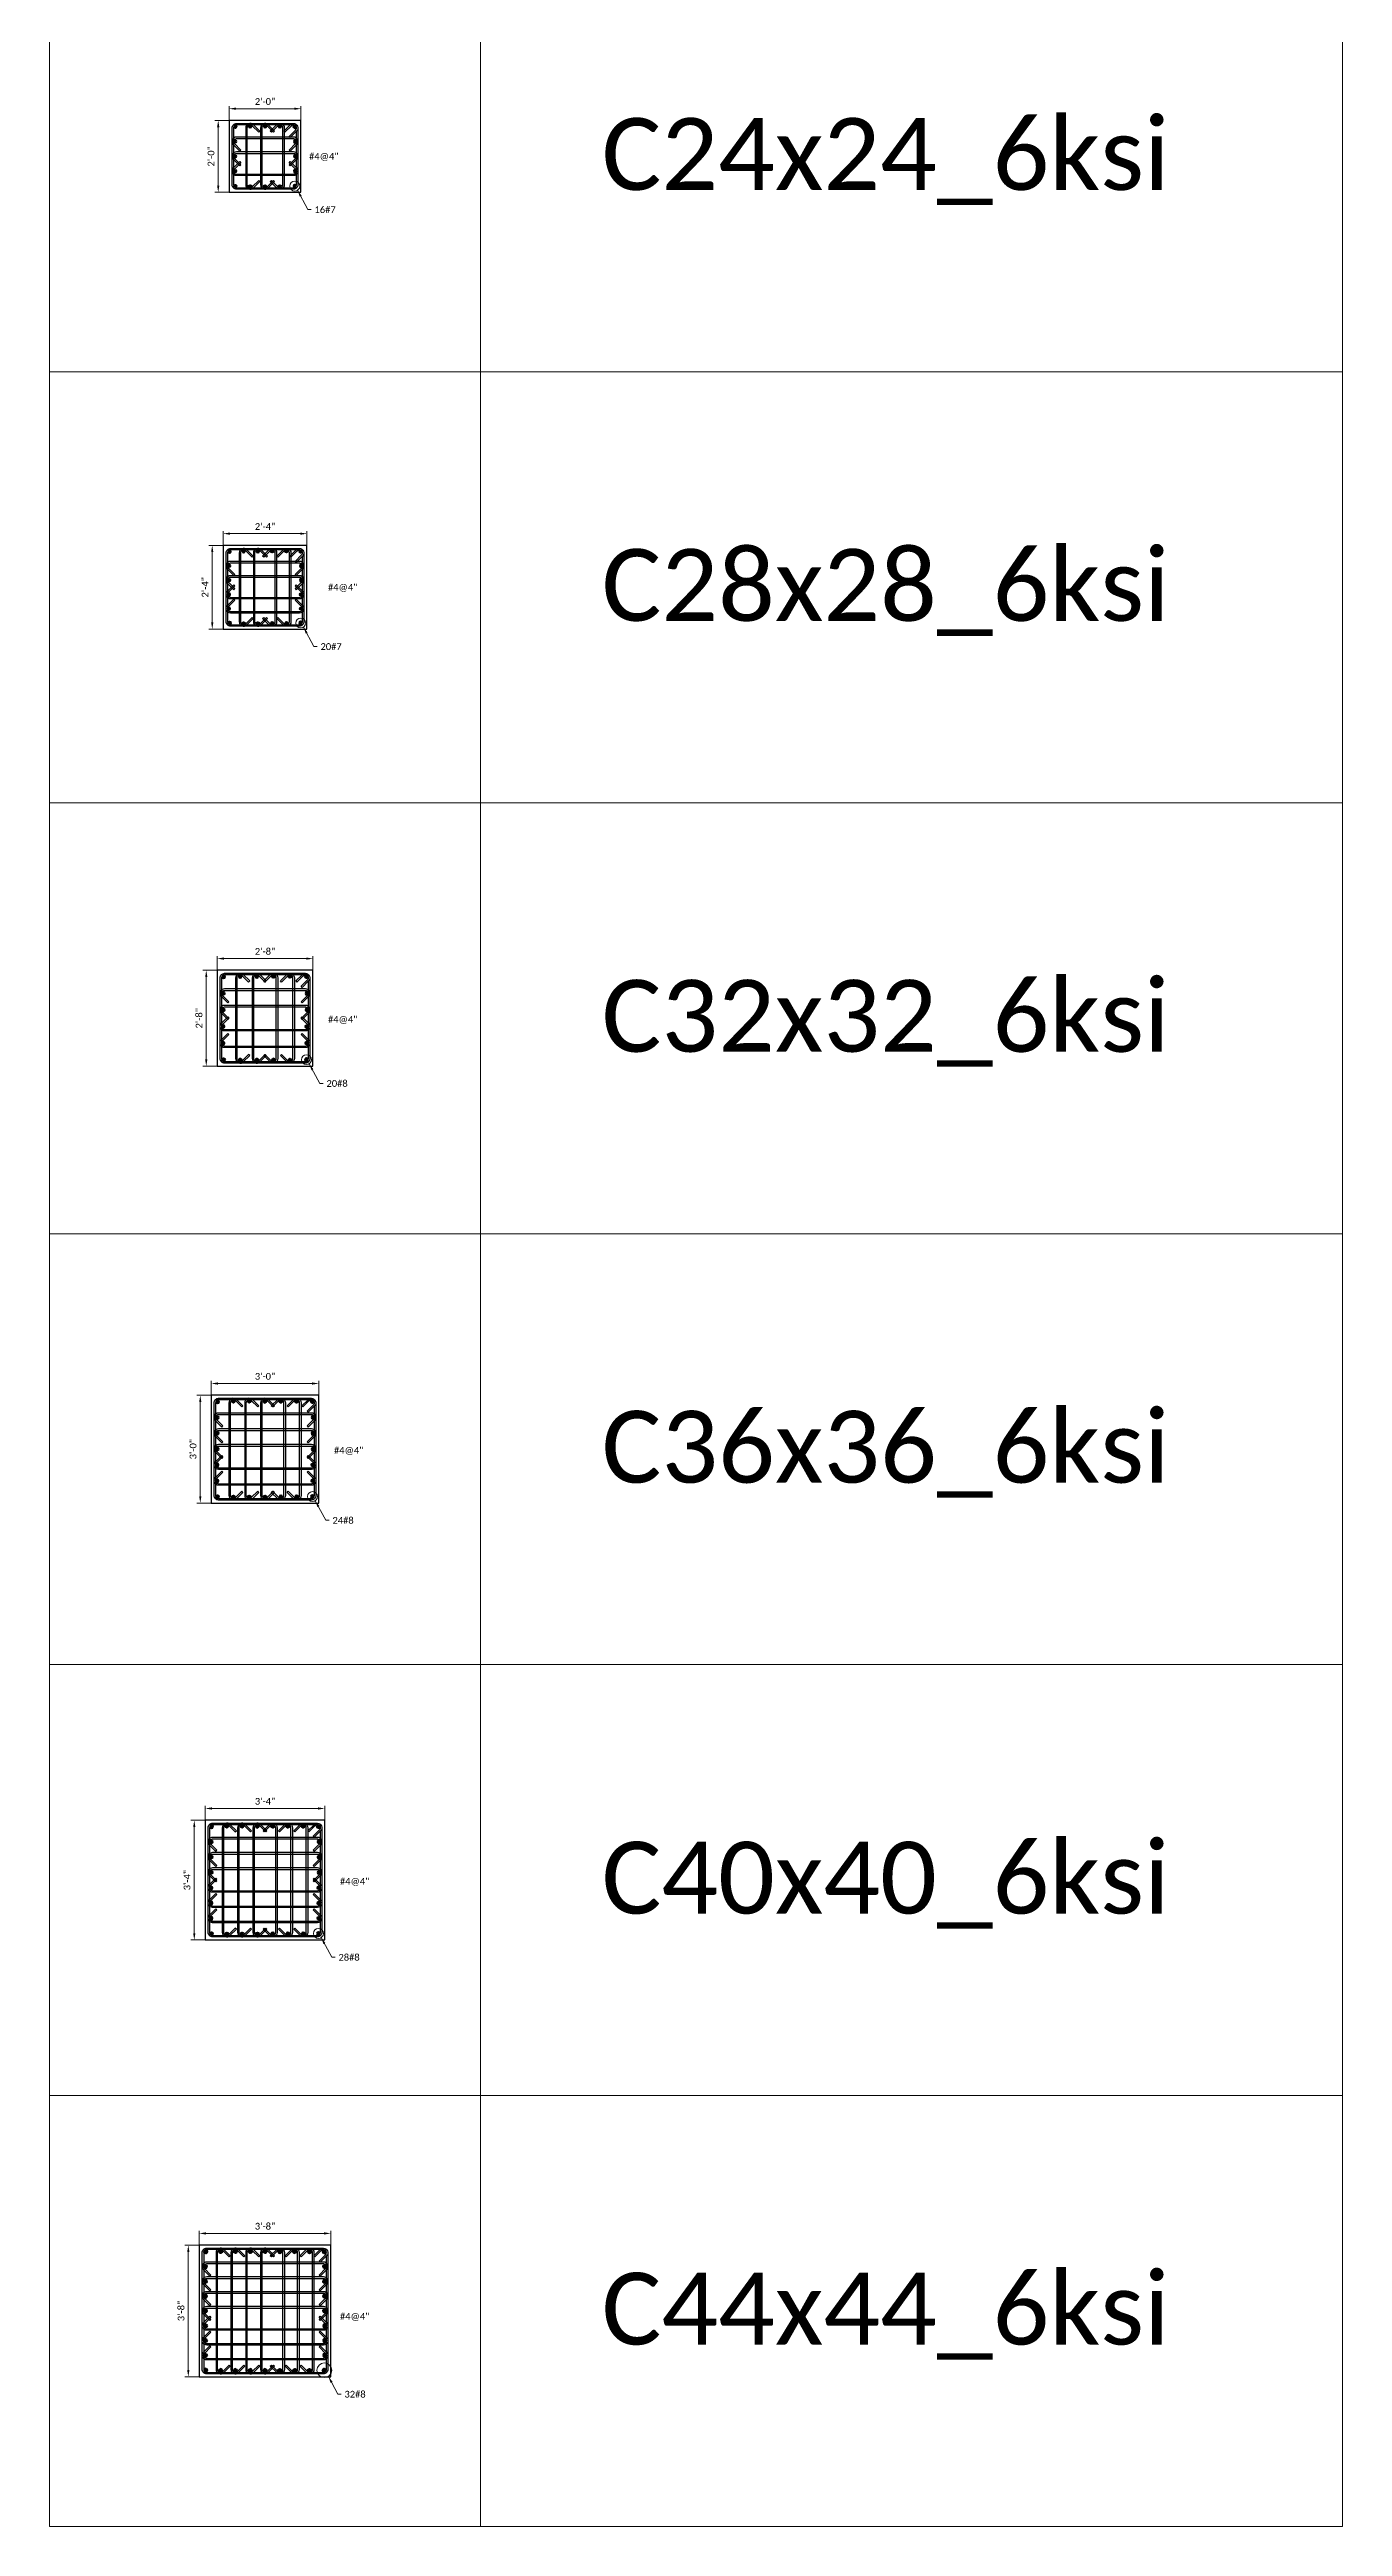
# Model space of a CAD drawing. Header units: inches. Extents: x -30573 to 11520, y -22457 to 4202.
# Drawn here: x 8762 to 9194, y -326 to 502 of the extents above; entities that cross this region are included whole.
import ezdxf

# ---------------------------------------------------------------- set-up
doc = ezdxf.new("R2010")
doc.units = ezdxf.units.IN
doc.header["$PDMODE"] = 35
doc.linetypes.add('CENTER2', pattern=[28.575, 19.05, -3.175, 3.175, -3.175])
doc.layers.get('Defpoints').update_dxf_attribs({"lineweight": 70})
for name, color, linetype, lineweight in [('ACERO1', 6, 'Continuous', 50), ('ACERO2', 5, 'Continuous', 30), ('CONCRETO3', 4, 'Continuous', 25), ('Ejes', 8, 'CENTER2', 9), ('TEXTO', 1, 'Continuous', 13)]:
    doc.layers.add(name, color=color, linetype=linetype, lineweight=lineweight)
doc.styles.add('A1_4', font='calibri.ttf', dxfattribs={"height": 2.25})
doc.styles.add('CopyA1_16', font='calibri.ttf', dxfattribs={"height": 24})
doc.dimstyles.new('PONDERA1_4', dxfattribs={"dimscale": 0, "dimtxt": 2.25, "dimasz": 2.25, "dimexe": 1.25, "dimexo": 0.625, "dimgap": 1.25, "dimtad": 1, "dimrnd": 0.25, "dimzin": 1, "dimdsep": 46, "dimlunit": 4, "dimtxsty": 'A1_4', "dimcen": 0.5, "dimse1": 1, "dimse2": 1, "dimclrd": 256, "dimclrt": 256, "dimadec": 1, "dimazin": 0, "dimtfac": 1, "dimtmove": 0, "dimatfit": 3, "dimfxl": 1, "dimfrac": 2, "dimlwd": 13, "dimarcsym": 0})

# ---------------------------------------------------------------- blocks, each defined once
blk = doc.blocks.new('*D201')
at = {"layer": 'Defpoints', "color": 0, "transparency": 16777216}
for p in [(8822.22, 482.4), (8846.22, 482.4), (8846.22, 482.4)]:
    blk.add_point(p, dxfattribs=at)
at = {"layer": 'TEXTO', "lineweight": 13, "transparency": 16777216}
blk.add_line((8824.47, 482.4), (8843.97, 482.4), dxfattribs=at)
at = {"layer": 'TEXTO', "transparency": 16777216}
for points in [[(8824.47, 482.78), (8824.47, 482.03), (8822.22, 482.4)], [(8843.97, 482.78), (8843.97, 482.03), (8846.22, 482.4)]]:
    blk.add_solid(points, dxfattribs=at)
at = {"layer": 'TEXTO', "transparency": 16777216, "insert": (8834.22, 484.8), "char_height": 2.25, "attachment_point": 5, "style": 'A1_4'}
blk.add_mtext('2\'-0"', dxfattribs=at)
blk = doc.blocks.new('*D195')
at = {"layer": 'Defpoints', "color": 0, "transparency": 16777216}
for p in [(8818.58, 478.48), (8818.58, 478.48), (8818.58, 454.48)]:
    blk.add_point(p, dxfattribs=at)
at = {"layer": 'TEXTO', "lineweight": 13, "transparency": 16777216}
blk.add_line((8818.58, 456.73), (8818.58, 476.23), dxfattribs=at)
at = {"layer": 'TEXTO', "transparency": 16777216}
for points in [[(8818.21, 476.23), (8818.96, 476.23), (8818.58, 478.48)], [(8818.21, 456.73), (8818.96, 456.73), (8818.58, 454.48)]]:
    blk.add_solid(points, dxfattribs=at)
at = {"layer": 'TEXTO', "transparency": 16777216, "insert": (8816.18, 466.48), "char_height": 2.25, "attachment_point": 5, "rotation": 90, "style": 'A1_4'}
blk.add_mtext('2\'-0"', dxfattribs=at)
blk = doc.blocks.new('#7')
at = {"layer": 'ACERO1'}
h = blk.add_hatch(dxfattribs=at)
h.set_pattern_fill('ANSI31', color=256, scale=0.05)
h.set_pattern_definition([(45, (-2745.0489, 149.7394), (-0.1122532015, 0.1122532015), [])])
edge = h.paths.add_edge_path()
edge.add_arc((0, 0), 0.438, 0, 360)
blk.add_circle((0, 0), 0.438, dxfattribs=at)
blk = doc.blocks.new('*D202')
at = {"layer": 'Defpoints', "color": 0, "transparency": 16777216}
for p in [(8818.22, 198.4), (8850.22, 198.4), (8850.22, 198.4)]:
    blk.add_point(p, dxfattribs=at)
at = {"layer": 'TEXTO', "lineweight": 13, "transparency": 16777216}
blk.add_line((8820.47, 198.4), (8847.97, 198.4), dxfattribs=at)
at = {"layer": 'TEXTO', "transparency": 16777216}
for points in [[(8820.47, 198.78), (8820.47, 198.03), (8818.22, 198.4)], [(8847.97, 198.78), (8847.97, 198.03), (8850.22, 198.4)]]:
    blk.add_solid(points, dxfattribs=at)
at = {"layer": 'TEXTO', "transparency": 16777216, "insert": (8834.22, 200.8), "char_height": 2.25, "attachment_point": 5, "style": 'A1_4'}
blk.add_mtext('2\'-8"', dxfattribs=at)
blk = doc.blocks.new('*D197')
at = {"layer": 'Defpoints', "color": 0, "transparency": 16777216}
for p in [(8814.58, 194.48), (8814.58, 194.48), (8814.58, 162.48)]:
    blk.add_point(p, dxfattribs=at)
at = {"layer": 'TEXTO', "lineweight": 13, "transparency": 16777216}
blk.add_line((8814.58, 164.73), (8814.58, 192.23), dxfattribs=at)
at = {"layer": 'TEXTO', "transparency": 16777216}
for points in [[(8814.21, 192.23), (8814.96, 192.23), (8814.58, 194.48)], [(8814.21, 164.73), (8814.96, 164.73), (8814.58, 162.48)]]:
    blk.add_solid(points, dxfattribs=at)
at = {"layer": 'TEXTO', "transparency": 16777216, "insert": (8812.18, 178.48), "char_height": 2.25, "attachment_point": 5, "rotation": 90, "style": 'A1_4'}
blk.add_mtext('2\'-8"', dxfattribs=at)
blk = doc.blocks.new('#8')
at = {"layer": 'ACERO1'}
h = blk.add_hatch(dxfattribs=at)
h.set_pattern_fill('ANSI31', color=256, scale=0.05)
h.set_pattern_definition([(45, (-704.75066, 391.65375), (-0.1122532, 0.1122532), [])])
edge = h.paths.add_edge_path()
edge.add_arc((0, 0), 0.5, 0, 360)
blk.add_circle((0, 0), 0.5, dxfattribs=at)
blk = doc.blocks.new('*D204')
at = {"layer": 'Defpoints', "color": 0, "transparency": 16777216}
for p in [(8812.22, -227.6), (8856.22, -227.6), (8856.22, -227.6)]:
    blk.add_point(p, dxfattribs=at)
at = {"layer": 'TEXTO', "lineweight": 13, "transparency": 16777216}
blk.add_line((8814.47, -227.6), (8853.97, -227.6), dxfattribs=at)
at = {"layer": 'TEXTO', "transparency": 16777216}
for points in [[(8814.47, -227.22), (8814.47, -227.97), (8812.22, -227.6)], [(8853.97, -227.22), (8853.97, -227.97), (8856.22, -227.6)]]:
    blk.add_solid(points, dxfattribs=at)
at = {"layer": 'TEXTO', "transparency": 16777216, "insert": (8834.22, -225.2), "char_height": 2.25, "attachment_point": 5, "style": 'A1_4'}
blk.add_mtext('3\'-8"', dxfattribs=at)
blk = doc.blocks.new('*D203')
at = {"layer": 'Defpoints', "color": 0, "transparency": 16777216}
for p in [(8808.58, -231.52), (8808.58, -231.52), (8808.58, -275.52)]:
    blk.add_point(p, dxfattribs=at)
at = {"layer": 'TEXTO', "lineweight": 13, "transparency": 16777216}
blk.add_line((8808.58, -273.27), (8808.58, -233.77), dxfattribs=at)
at = {"layer": 'TEXTO', "transparency": 16777216}
for points in [[(8808.21, -233.77), (8808.96, -233.77), (8808.58, -231.52)], [(8808.21, -273.27), (8808.96, -273.27), (8808.58, -275.52)]]:
    blk.add_solid(points, dxfattribs=at)
at = {"layer": 'TEXTO', "transparency": 16777216, "insert": (8806.18, -253.52), "char_height": 2.25, "attachment_point": 5, "rotation": 90, "style": 'A1_4'}
blk.add_mtext('3\'-8"', dxfattribs=at)
blk = doc.blocks.new('*D267')
at = {"layer": 'Defpoints', "color": 0, "transparency": 16777216}
for p in [(8820.22, 340.4), (8848.22, 340.4), (8848.22, 340.4)]:
    blk.add_point(p, dxfattribs=at)
at = {"layer": 'TEXTO', "lineweight": 13, "transparency": 16777216}
blk.add_line((8822.47, 340.4), (8845.97, 340.4), dxfattribs=at)
at = {"layer": 'TEXTO', "transparency": 16777216}
for points in [[(8822.47, 340.78), (8822.47, 340.03), (8820.22, 340.4)], [(8845.97, 340.78), (8845.97, 340.03), (8848.22, 340.4)]]:
    blk.add_solid(points, dxfattribs=at)
at = {"layer": 'TEXTO', "transparency": 16777216, "insert": (8834.22, 342.79), "char_height": 2.25, "attachment_point": 5, "style": 'A1_4'}
blk.add_mtext('2\'-4"', dxfattribs=at)
blk = doc.blocks.new('*D266')
at = {"layer": 'Defpoints', "color": 0, "transparency": 16777216}
for p in [(8816.58, 336.48), (8816.58, 336.48), (8816.58, 308.48)]:
    blk.add_point(p, dxfattribs=at)
at = {"layer": 'TEXTO', "lineweight": 13, "transparency": 16777216}
blk.add_line((8816.58, 310.73), (8816.58, 334.23), dxfattribs=at)
at = {"layer": 'TEXTO', "transparency": 16777216}
for points in [[(8816.21, 334.23), (8816.96, 334.23), (8816.58, 336.48)], [(8816.21, 310.73), (8816.96, 310.73), (8816.58, 308.48)]]:
    blk.add_solid(points, dxfattribs=at)
at = {"layer": 'TEXTO', "transparency": 16777216, "insert": (8814.19, 322.48), "char_height": 2.25, "attachment_point": 5, "rotation": 90, "style": 'A1_4'}
blk.add_mtext('2\'-4"', dxfattribs=at)
blk = doc.blocks.new('*D269')
at = {"layer": 'Defpoints', "color": 0, "transparency": 16777216}
for p in [(8816.22, 56.4), (8852.22, 56.4), (8852.22, 56.4)]:
    blk.add_point(p, dxfattribs=at)
at = {"layer": 'TEXTO', "lineweight": 13, "transparency": 16777216}
blk.add_line((8818.47, 56.4), (8849.97, 56.4), dxfattribs=at)
at = {"layer": 'TEXTO', "transparency": 16777216}
for points in [[(8818.47, 56.78), (8818.47, 56.03), (8816.22, 56.4)], [(8849.97, 56.78), (8849.97, 56.03), (8852.22, 56.4)]]:
    blk.add_solid(points, dxfattribs=at)
at = {"layer": 'TEXTO', "transparency": 16777216, "insert": (8834.22, 58.8), "char_height": 2.25, "attachment_point": 5, "style": 'A1_4'}
blk.add_mtext('3\'-0"', dxfattribs=at)
blk = doc.blocks.new('*D268')
at = {"layer": 'Defpoints', "color": 0, "transparency": 16777216}
for p in [(8812.58, 52.48), (8812.58, 52.48), (8812.58, 16.48)]:
    blk.add_point(p, dxfattribs=at)
at = {"layer": 'TEXTO', "lineweight": 13, "transparency": 16777216}
blk.add_line((8812.58, 18.73), (8812.58, 50.23), dxfattribs=at)
at = {"layer": 'TEXTO', "transparency": 16777216}
for points in [[(8812.21, 50.23), (8812.96, 50.23), (8812.58, 52.48)], [(8812.21, 18.73), (8812.96, 18.73), (8812.58, 16.48)]]:
    blk.add_solid(points, dxfattribs=at)
at = {"layer": 'TEXTO', "transparency": 16777216, "insert": (8810.18, 34.48), "char_height": 2.25, "attachment_point": 5, "rotation": 90, "style": 'A1_4'}
blk.add_mtext('3\'-0"', dxfattribs=at)
blk = doc.blocks.new('*D271')
at = {"layer": 'Defpoints', "color": 0, "transparency": 16777216}
for p in [(8814.22, -85.6), (8854.22, -85.6), (8854.22, -85.6)]:
    blk.add_point(p, dxfattribs=at)
at = {"layer": 'TEXTO', "lineweight": 13, "transparency": 16777216}
blk.add_line((8816.47, -85.6), (8851.97, -85.6), dxfattribs=at)
at = {"layer": 'TEXTO', "transparency": 16777216}
for points in [[(8816.47, -85.22), (8816.47, -85.97), (8814.22, -85.6)], [(8851.97, -85.22), (8851.97, -85.97), (8854.22, -85.6)]]:
    blk.add_solid(points, dxfattribs=at)
at = {"layer": 'TEXTO', "transparency": 16777216, "insert": (8834.22, -83.2), "char_height": 2.25, "attachment_point": 5, "style": 'A1_4'}
blk.add_mtext('3\'-4"', dxfattribs=at)
blk = doc.blocks.new('*D270')
at = {"layer": 'Defpoints', "color": 0, "transparency": 16777216}
for p in [(8810.58, -89.52), (8810.58, -89.52), (8810.58, -129.52)]:
    blk.add_point(p, dxfattribs=at)
at = {"layer": 'TEXTO', "lineweight": 13, "transparency": 16777216}
blk.add_line((8810.58, -127.27), (8810.58, -91.77), dxfattribs=at)
at = {"layer": 'TEXTO', "transparency": 16777216}
for points in [[(8810.21, -91.77), (8810.96, -91.77), (8810.58, -89.52)], [(8810.21, -127.27), (8810.96, -127.27), (8810.58, -129.52)]]:
    blk.add_solid(points, dxfattribs=at)
at = {"layer": 'TEXTO', "transparency": 16777216, "insert": (8808.18, -109.52), "char_height": 2.25, "attachment_point": 5, "rotation": 90, "style": 'A1_4'}
blk.add_mtext('3\'-4"', dxfattribs=at)
blk = doc.blocks.new('#9')
at = {"layer": 'ACERO1'}
h = blk.add_hatch(dxfattribs=at)
h.set_pattern_fill('ANSI31', color=256, scale=0.05)
h.set_pattern_definition([(45, (739.44426, 708.37343), (-0.112253202, 0.112253202), [])])
edge = h.paths.add_edge_path()
edge.add_arc((0, 0), 0.564, 0, 360)
blk.add_circle((0, 0), 0.564, dxfattribs=at)

msp = doc.modelspace()

# ---------------------------------------------------------------- linework, layer by layer
at = {"layer": 'ACERO2'}
for points in [[(8845.222, 475.982), (8845.222, 456.982, -0.4142136), (8843.722, 455.482), (8824.722, 455.482, -0.4142136), (8823.222, 456.982), (8823.222, 475.982, -0.4142136), (8824.722, 477.482), (8843.722, 477.482, -0.6681786), (8844.783, 474.921), (8842.661, 472.8), (8842.308, 473.154), (8844.429, 475.275, 0.6681786), (8843.722, 476.982), (8824.722, 476.982, 0.4142136), (8823.722, 475.982), (8823.722, 456.982, 0.4142136), (8824.722, 455.982), (8843.722, 455.982, 0.4142136), (8844.722, 456.982), (8844.722, 474.861)], [(8842.601, 476.982), (8840.54, 474.921), (8840.894, 474.568), (8843.015, 476.689, -0.1989124), (8843.722, 476.982)], [(8847.222, 333.982), (8847.222, 310.982, -0.4142136), (8845.722, 309.482), (8822.722, 309.482, -0.4142136), (8821.222, 310.982), (8821.222, 333.982, -0.4142136), (8822.722, 335.482), (8845.722, 335.482, -0.6681786), (8846.783, 332.921), (8844.661, 330.8), (8844.308, 331.154), (8846.429, 333.275, 0.6681786), (8845.722, 334.982), (8822.722, 334.982, 0.4142136), (8821.722, 333.982), (8821.722, 310.982, 0.4142136), (8822.722, 309.982), (8845.722, 309.982, 0.4142136), (8846.722, 310.982), (8846.722, 332.861)], [(8844.601, 334.982), (8842.54, 332.921), (8842.894, 332.568), (8845.015, 334.689, -0.1989124), (8845.722, 334.982)], [(8849.222, 191.982), (8849.222, 164.982, -0.4142136), (8847.722, 163.482), (8820.722, 163.482, -0.4142136), (8819.222, 164.982), (8819.222, 191.982, -0.4142136), (8820.722, 193.482), (8847.722, 193.482, -0.6681786), (8848.783, 190.921), (8846.661, 188.8), (8846.308, 189.154), (8848.429, 191.275, 0.6681786), (8847.722, 192.982), (8820.722, 192.982, 0.4142136), (8819.722, 191.982), (8819.722, 164.982, 0.4142136), (8820.722, 163.982), (8847.722, 163.982, 0.4142136), (8848.722, 164.982), (8848.722, 190.861)], [(8846.601, 192.982), (8844.54, 190.921), (8844.894, 190.568), (8847.015, 192.689, -0.1989124), (8847.722, 192.982)], [(8851.222, 49.982), (8851.222, 18.982, -0.4142136), (8849.722, 17.482), (8818.722, 17.482, -0.4142136), (8817.222, 18.982), (8817.222, 49.982, -0.4142136), (8818.722, 51.482), (8849.722, 51.482, -0.6681786), (8850.783, 48.921), (8848.661, 46.8), (8848.308, 47.154), (8850.429, 49.275, 0.6681786), (8849.722, 50.982), (8818.722, 50.982, 0.4142136), (8817.722, 49.982), (8817.722, 18.982, 0.4142136), (8818.722, 17.982), (8849.722, 17.982, 0.4142136), (8850.722, 18.982), (8850.722, 48.861)], [(8848.601, 50.982), (8846.54, 48.921), (8846.894, 48.568), (8849.015, 50.689, -0.1989124), (8849.722, 50.982)], [(8853.222, -92.018), (8853.222, -127.018, -0.4142136), (8851.722, -128.518), (8816.722, -128.518, -0.4142136), (8815.222, -127.018), (8815.222, -92.018, -0.4142136), (8816.722, -90.518), (8851.722, -90.518, -0.6681786), (8852.783, -93.079), (8850.661, -95.2), (8850.308, -94.846), (8852.429, -92.725, 0.6681786), (8851.722, -91.018), (8816.722, -91.018, 0.4142136), (8815.722, -92.018), (8815.722, -127.018, 0.4142136), (8816.722, -128.018), (8851.722, -128.018, 0.4142136), (8852.722, -127.018), (8852.722, -93.139)], [(8850.601, -91.018), (8848.54, -93.079), (8848.894, -93.432), (8851.015, -91.311, -0.1989124), (8851.722, -91.018)], [(8855.222, -234.018), (8855.222, -273.018, -0.4142136), (8853.722, -274.518), (8814.722, -274.518, -0.4142136), (8813.222, -273.018), (8813.222, -234.018, -0.4142136), (8814.722, -232.518), (8853.722, -232.518, -0.6681786), (8854.783, -235.079), (8852.661, -237.2), (8852.308, -236.846), (8854.429, -234.725, 0.6681786), (8853.722, -233.018), (8814.722, -233.018, 0.4142136), (8813.722, -234.018), (8813.722, -273.018, 0.4142136), (8814.722, -274.018), (8853.722, -274.018, 0.4142136), (8854.722, -273.018), (8854.722, -235.139)], [(8852.601, -233.018), (8850.54, -235.079), (8850.894, -235.432), (8853.015, -233.311, -0.1989124), (8853.722, -233.018)]]:
    msp.add_lwpolyline(points, format="xyb", dxfattribs=at)
for points in [[(8842.308, 468.602), (8842.661, 468.249), (8844.783, 470.37, 0.6681786), (8843.722, 472.931), (8824.722, 472.931, 0.6681786), (8823.661, 470.37), (8825.783, 468.249), (8826.136, 468.602), (8824.015, 470.724, -0.6681786), (8824.722, 472.431), (8843.722, 472.431, -0.6681786), (8844.429, 470.724)], [(8832.102, 474.568), (8832.455, 474.921), (8830.334, 477.043, 0.6681786), (8827.773, 475.982), (8827.773, 456.982, 0.6681786), (8830.334, 455.921), (8832.455, 458.043), (8832.102, 458.396), (8829.98, 456.275, -0.6681786), (8828.273, 456.982), (8828.273, 475.982, -0.6681786), (8829.98, 476.689)], [(8837.05, 474.568), (8837.404, 474.921), (8835.283, 477.043, 0.6681786), (8832.722, 475.982), (8832.722, 456.982, 0.6681786), (8835.283, 455.921), (8837.404, 458.043), (8837.05, 458.396), (8834.929, 456.275, -0.6681786), (8833.222, 456.982), (8833.222, 475.982, -0.6681786), (8834.929, 476.689)], [(8836.342, 474.568), (8835.989, 474.921), (8838.11, 477.043, -0.6681786), (8840.671, 475.982), (8840.671, 456.982, -0.6681786), (8838.11, 455.921), (8835.989, 458.043), (8836.342, 458.396), (8838.464, 456.275, 0.6681786), (8840.171, 456.982), (8840.171, 475.982, 0.6681786), (8838.464, 476.689)], [(8842.308, 463.654), (8842.661, 463.3), (8844.783, 465.421, 0.6681786), (8843.722, 467.982), (8824.722, 467.982, 0.6681786), (8823.661, 465.421), (8825.783, 463.3), (8826.136, 463.654), (8824.015, 465.775, -0.6681786), (8824.722, 467.482), (8843.722, 467.482, -0.6681786), (8844.429, 465.775)], [(8842.308, 464.362), (8842.661, 464.715), (8844.783, 462.594, -0.6681786), (8843.722, 460.033), (8824.722, 460.033, -0.6681786), (8823.661, 462.594), (8825.783, 464.715), (8826.136, 464.362), (8824.015, 462.24, 0.6681786), (8824.722, 460.533), (8843.722, 460.533, 0.6681786), (8844.429, 462.24)], [(8844.308, 326.792), (8844.661, 326.439), (8846.783, 328.56, 0.6681786), (8845.722, 331.121), (8822.722, 331.121, 0.6681786), (8821.661, 328.56), (8823.783, 326.439), (8824.136, 326.792), (8822.015, 328.914, -0.6681786), (8822.722, 330.621), (8845.722, 330.621, -0.6681786), (8846.429, 328.914)], [(8829.912, 332.568), (8830.265, 332.921), (8828.144, 335.043, 0.6681786), (8825.583, 333.982), (8825.583, 310.982, 0.6681786), (8828.144, 309.921), (8830.265, 312.043), (8829.912, 312.396), (8827.79, 310.275, -0.6681786), (8826.083, 310.982), (8826.083, 333.982, -0.6681786), (8827.79, 334.689)], [(8834.671, 332.568), (8835.024, 332.921), (8832.903, 335.043, 0.6681786), (8830.342, 333.982), (8830.342, 310.982, 0.6681786), (8832.903, 309.921), (8835.024, 312.043), (8834.671, 312.396), (8832.55, 310.275, -0.6681786), (8830.842, 310.982), (8830.842, 333.982, -0.6681786), (8832.55, 334.689)], [(8833.773, 332.568), (8833.42, 332.921), (8835.541, 335.043, -0.6681786), (8838.102, 333.982), (8838.102, 310.982, -0.6681786), (8835.541, 309.921), (8833.42, 312.043), (8833.773, 312.396), (8835.894, 310.275, 0.6681786), (8837.602, 310.982), (8837.602, 333.982, 0.6681786), (8835.894, 334.689)], [(8838.532, 332.568), (8838.179, 332.921), (8840.3, 335.043, -0.6681786), (8842.861, 333.982), (8842.861, 310.982, -0.6681786), (8840.3, 309.921), (8838.179, 312.043), (8838.532, 312.396), (8840.654, 310.275, 0.6681786), (8842.361, 310.982), (8842.361, 333.982, 0.6681786), (8840.654, 334.689)], [(8844.308, 322.033), (8844.661, 321.68), (8846.783, 323.801, 0.6681786), (8845.722, 326.362), (8822.722, 326.362, 0.6681786), (8821.661, 323.801), (8823.783, 321.68), (8824.136, 322.033), (8822.015, 324.154, -0.6681786), (8822.722, 325.862), (8845.722, 325.862, -0.6681786), (8846.429, 324.154)], [(8844.308, 322.931), (8844.661, 323.284), (8846.783, 321.163, -0.6681786), (8845.722, 318.602), (8822.722, 318.602, -0.6681786), (8821.661, 321.163), (8823.783, 323.284), (8824.136, 322.931), (8822.015, 320.81, 0.6681786), (8822.722, 319.102), (8845.722, 319.102, 0.6681786), (8846.429, 320.81)], [(8844.308, 318.172), (8844.661, 318.525), (8846.783, 316.404, -0.6681786), (8845.722, 313.843), (8822.722, 313.843, -0.6681786), (8821.661, 316.404), (8823.783, 318.525), (8824.136, 318.172), (8822.015, 316.05, 0.6681786), (8822.722, 314.343), (8845.722, 314.343, 0.6681786), (8846.429, 316.05)], [(8828.738, 190.568), (8829.092, 190.921), (8826.971, 193.043, 0.6681786), (8824.41, 191.982), (8824.41, 164.982, 0.6681786), (8826.971, 163.921), (8829.092, 166.043), (8828.738, 166.396), (8826.617, 164.275, -0.6681786), (8824.91, 164.982), (8824.91, 191.982, -0.6681786), (8826.617, 192.689)], [(8834.28, 190.568), (8834.633, 190.921), (8832.512, 193.043, 0.6681786), (8829.951, 191.982), (8829.951, 164.982, 0.6681786), (8832.512, 163.921), (8834.633, 166.043), (8834.28, 166.396), (8832.158, 164.275, -0.6681786), (8830.451, 164.982), (8830.451, 191.982, -0.6681786), (8832.158, 192.689)], [(8834.164, 190.568), (8833.811, 190.921), (8835.932, 193.043, -0.6681786), (8838.493, 191.982), (8838.493, 164.982, -0.6681786), (8835.932, 163.921), (8833.811, 166.043), (8834.164, 166.396), (8836.286, 164.275, 0.6681786), (8837.993, 164.982), (8837.993, 191.982, 0.6681786), (8836.286, 192.689)], [(8839.706, 190.568), (8839.352, 190.921), (8841.473, 193.043, -0.6681786), (8844.034, 191.982), (8844.034, 164.982, -0.6681786), (8841.473, 163.921), (8839.352, 166.043), (8839.706, 166.396), (8841.827, 164.275, 0.6681786), (8843.534, 164.982), (8843.534, 191.982, 0.6681786), (8841.827, 192.689)], [(8846.308, 183.966), (8846.661, 183.612), (8848.783, 185.733, 0.6681786), (8847.722, 188.294), (8820.722, 188.294, 0.6681786), (8819.661, 185.733), (8821.783, 183.612), (8822.136, 183.966), (8820.015, 186.087, -0.6681786), (8820.722, 187.794), (8847.722, 187.794, -0.6681786), (8848.429, 186.087)], [(8846.308, 178.424), (8846.661, 178.071), (8848.783, 180.192, 0.6681786), (8847.722, 182.753), (8820.722, 182.753, 0.6681786), (8819.661, 180.192), (8821.783, 178.071), (8822.136, 178.424), (8820.015, 180.546, -0.6681786), (8820.722, 182.253), (8847.722, 182.253, -0.6681786), (8848.429, 180.546)], [(8846.308, 178.54), (8846.661, 178.893), (8848.783, 176.772, -0.6681786), (8847.722, 174.211), (8820.722, 174.211, -0.6681786), (8819.661, 176.772), (8821.783, 178.893), (8822.136, 178.54), (8820.015, 176.418, 0.6681786), (8820.722, 174.711), (8847.722, 174.711, 0.6681786), (8848.429, 176.418)], [(8846.308, 172.998), (8846.661, 173.352), (8848.783, 171.23, -0.6681786), (8847.722, 168.67), (8820.722, 168.67, -0.6681786), (8819.661, 171.23), (8821.783, 173.352), (8822.136, 172.998), (8820.015, 170.877, 0.6681786), (8820.722, 169.17), (8847.722, 169.17, 0.6681786), (8848.429, 170.877)], [(8826.481, 48.568), (8826.835, 48.921), (8824.714, 51.043, 0.6681786), (8822.153, 49.982), (8822.153, 18.982, 0.6681786), (8824.714, 17.921), (8826.835, 20.043), (8826.481, 20.396), (8824.36, 18.275, -0.6681786), (8822.653, 18.982), (8822.653, 49.982, -0.6681786), (8824.36, 50.689)], [(8831.766, 48.568), (8832.119, 48.921), (8829.998, 51.043, 0.6681786), (8827.437, 49.982), (8827.437, 18.982, 0.6681786), (8829.998, 17.921), (8832.119, 20.043), (8831.766, 20.396), (8829.645, 18.275, -0.6681786), (8827.937, 18.982), (8827.937, 49.982, -0.6681786), (8829.645, 50.689)], [(8837.05, 48.568), (8837.404, 48.921), (8835.283, 51.043, 0.6681786), (8832.722, 49.982), (8832.722, 18.982, 0.6681786), (8835.283, 17.921), (8837.404, 20.043), (8837.05, 20.396), (8834.929, 18.275, -0.6681786), (8833.222, 18.982), (8833.222, 49.982, -0.6681786), (8834.929, 50.689)], [(8836.678, 48.568), (8836.325, 48.921), (8838.446, 51.043, -0.6681786), (8841.007, 49.982), (8841.007, 18.982, -0.6681786), (8838.446, 17.921), (8836.325, 20.043), (8836.678, 20.396), (8838.799, 18.275, 0.6681786), (8840.507, 18.982), (8840.507, 49.982, 0.6681786), (8838.799, 50.689)], [(8841.963, 48.568), (8841.609, 48.921), (8843.73, 51.043, -0.6681786), (8846.291, 49.982), (8846.291, 18.982, -0.6681786), (8843.73, 17.921), (8841.609, 20.043), (8841.963, 20.396), (8844.084, 18.275, 0.6681786), (8845.791, 18.982), (8845.791, 49.982, 0.6681786), (8844.084, 50.689)], [(8848.308, 42.223), (8848.661, 41.869), (8850.783, 43.99, 0.6681786), (8849.722, 46.551), (8818.722, 46.551, 0.6681786), (8817.661, 43.99), (8819.783, 41.869), (8820.136, 42.223), (8818.015, 44.344, -0.6681786), (8818.722, 46.051), (8849.722, 46.051, -0.6681786), (8850.429, 44.344)], [(8848.308, 36.938), (8848.661, 36.584), (8850.783, 38.706, 0.6681786), (8849.722, 41.266), (8818.722, 41.266, 0.6681786), (8817.661, 38.706), (8819.783, 36.584), (8820.136, 36.938), (8818.015, 39.059, -0.6681786), (8818.722, 40.766), (8849.722, 40.766, -0.6681786), (8850.429, 39.059)], [(8848.308, 31.654), (8848.661, 31.3), (8850.783, 33.421, 0.6681786), (8849.722, 35.982), (8818.722, 35.982, 0.6681786), (8817.661, 33.421), (8819.783, 31.3), (8820.136, 31.654), (8818.015, 33.775, -0.6681786), (8818.722, 35.482), (8849.722, 35.482, -0.6681786), (8850.429, 33.775)], [(8848.308, 32.026), (8848.661, 32.379), (8850.783, 30.258, -0.6681786), (8849.722, 27.697), (8818.722, 27.697, -0.6681786), (8817.661, 30.258), (8819.783, 32.379), (8820.136, 32.026), (8818.015, 29.905, 0.6681786), (8818.722, 28.197), (8849.722, 28.197, 0.6681786), (8850.429, 29.905)], [(8848.308, 26.741), (8848.661, 27.095), (8850.783, 24.974, -0.6681786), (8849.722, 22.413), (8818.722, 22.413, -0.6681786), (8817.661, 24.974), (8819.783, 27.095), (8820.136, 26.741), (8818.015, 24.62, 0.6681786), (8818.722, 22.913), (8849.722, 22.913, 0.6681786), (8850.429, 24.62)], [(8824.284, -93.432), (8824.637, -93.079), (8822.516, -90.957, 0.6681786), (8819.955, -92.018), (8819.955, -127.018, 0.6681786), (8822.516, -128.079), (8824.637, -125.957), (8824.284, -125.604), (8822.162, -127.725, -0.6681786), (8820.455, -127.018), (8820.455, -92.018, -0.6681786), (8822.162, -91.311)], [(8829.385, -93.432), (8829.738, -93.079), (8827.617, -90.957, 0.6681786), (8825.056, -92.018), (8825.056, -127.018, 0.6681786), (8827.617, -128.079), (8829.738, -125.957), (8829.385, -125.604), (8827.263, -127.725, -0.6681786), (8825.556, -127.018), (8825.556, -92.018, -0.6681786), (8827.263, -91.311)], [(8834.486, -93.432), (8834.839, -93.079), (8832.718, -90.957, 0.6681786), (8830.157, -92.018), (8830.157, -127.018, 0.6681786), (8832.718, -128.079), (8834.839, -125.957), (8834.486, -125.604), (8832.364, -127.725, -0.6681786), (8830.657, -127.018), (8830.657, -92.018, -0.6681786), (8832.364, -91.311)], [(8833.958, -93.432), (8833.605, -93.079), (8835.726, -90.957, -0.6681786), (8838.287, -92.018), (8838.287, -127.018, -0.6681786), (8835.726, -128.079), (8833.605, -125.957), (8833.958, -125.604), (8836.08, -127.725, 0.6681786), (8837.787, -127.018), (8837.787, -92.018, 0.6681786), (8836.08, -91.311)], [(8839.059, -93.432), (8838.706, -93.079), (8840.827, -90.957, -0.6681786), (8843.388, -92.018), (8843.388, -127.018, -0.6681786), (8840.827, -128.079), (8838.706, -125.957), (8839.059, -125.604), (8841.181, -127.725, 0.6681786), (8842.888, -127.018), (8842.888, -92.018, 0.6681786), (8841.181, -91.311)], [(8844.16, -93.432), (8843.807, -93.079), (8845.928, -90.957, -0.6681786), (8848.489, -92.018), (8848.489, -127.018, -0.6681786), (8845.928, -128.079), (8843.807, -125.957), (8844.16, -125.604), (8846.282, -127.725, 0.6681786), (8847.989, -127.018), (8847.989, -92.018, 0.6681786), (8846.282, -91.311)], [(8850.308, -99.58), (8850.661, -99.933), (8852.783, -97.812, 0.6681786), (8851.722, -95.251), (8816.722, -95.251, 0.6681786), (8815.661, -97.812), (8817.783, -99.933), (8818.136, -99.58), (8816.015, -97.458, -0.6681786), (8816.722, -95.751), (8851.722, -95.751, -0.6681786), (8852.429, -97.458)], [(8850.308, -104.681), (8850.661, -105.034), (8852.783, -102.913, 0.6681786), (8851.722, -100.352), (8816.722, -100.352, 0.6681786), (8815.661, -102.913), (8817.783, -105.034), (8818.136, -104.681), (8816.015, -102.559, -0.6681786), (8816.722, -100.852), (8851.722, -100.852, -0.6681786), (8852.429, -102.559)], [(8850.308, -109.782), (8850.661, -110.135), (8852.783, -108.014, 0.6681786), (8851.722, -105.453), (8816.722, -105.453, 0.6681786), (8815.661, -108.014), (8817.783, -110.135), (8818.136, -109.782), (8816.015, -107.66, -0.6681786), (8816.722, -105.953), (8851.722, -105.953, -0.6681786), (8852.429, -107.66)], [(8850.308, -109.254), (8850.661, -108.901), (8852.783, -111.022, -0.6681786), (8851.722, -113.583), (8816.722, -113.583, -0.6681786), (8815.661, -111.022), (8817.783, -108.901), (8818.136, -109.254), (8816.015, -111.376, 0.6681786), (8816.722, -113.083), (8851.722, -113.083, 0.6681786), (8852.429, -111.376)], [(8850.308, -114.355), (8850.661, -114.002), (8852.783, -116.123, -0.6681786), (8851.722, -118.684), (8816.722, -118.684, -0.6681786), (8815.661, -116.123), (8817.783, -114.002), (8818.136, -114.355), (8816.015, -116.477, 0.6681786), (8816.722, -118.184), (8851.722, -118.184, 0.6681786), (8852.429, -116.477)], [(8850.308, -119.456), (8850.661, -119.103), (8852.783, -121.224, -0.6681786), (8851.722, -123.785), (8816.722, -123.785, -0.6681786), (8815.661, -121.224), (8817.783, -119.103), (8818.136, -119.456), (8816.015, -121.578, 0.6681786), (8816.722, -123.285), (8851.722, -123.285, 0.6681786), (8852.429, -121.578)], [(8852.308, -241.49), (8852.661, -241.844), (8854.783, -239.722, 0.6681786), (8853.722, -237.162), (8814.722, -237.162, 0.6681786), (8813.661, -239.722), (8815.783, -241.844), (8816.136, -241.49), (8814.015, -239.369, -0.6681786), (8814.722, -237.662), (8853.722, -237.662, -0.6681786), (8854.429, -239.369)], [(8822.194, -235.432), (8822.548, -235.079), (8820.426, -232.957, 0.6681786), (8817.866, -234.018), (8817.866, -273.018, 0.6681786), (8820.426, -274.079), (8822.548, -271.957), (8822.194, -271.604), (8820.073, -273.725, -0.6681786), (8818.366, -273.018), (8818.366, -234.018, -0.6681786), (8820.073, -233.311)], [(8827.146, -235.432), (8827.5, -235.079), (8825.378, -232.957, 0.6681786), (8822.818, -234.018), (8822.818, -273.018, 0.6681786), (8825.378, -274.079), (8827.5, -271.957), (8827.146, -271.604), (8825.025, -273.725, -0.6681786), (8823.318, -273.018), (8823.318, -234.018, -0.6681786), (8825.025, -233.311)], [(8832.098, -235.432), (8832.452, -235.079), (8830.331, -232.957, 0.6681786), (8827.77, -234.018), (8827.77, -273.018, 0.6681786), (8830.331, -274.079), (8832.452, -271.957), (8832.098, -271.604), (8829.977, -273.725, -0.6681786), (8828.27, -273.018), (8828.27, -234.018, -0.6681786), (8829.977, -233.311)], [(8837.05, -235.432), (8837.404, -235.079), (8835.283, -232.957, 0.6681786), (8832.722, -234.018), (8832.722, -273.018, 0.6681786), (8835.283, -274.079), (8837.404, -271.957), (8837.05, -271.604), (8834.929, -273.725, -0.6681786), (8833.222, -273.018), (8833.222, -234.018, -0.6681786), (8834.929, -233.311)], [(8836.346, -235.432), (8835.992, -235.079), (8838.113, -232.957, -0.6681786), (8840.674, -234.018), (8840.674, -273.018, -0.6681786), (8838.113, -274.079), (8835.992, -271.957), (8836.346, -271.604), (8838.467, -273.725, 0.6681786), (8840.174, -273.018), (8840.174, -234.018, 0.6681786), (8838.467, -233.311)], [(8841.298, -235.432), (8840.944, -235.079), (8843.065, -232.957, -0.6681786), (8845.626, -234.018), (8845.626, -273.018, -0.6681786), (8843.065, -274.079), (8840.944, -271.957), (8841.298, -271.604), (8843.419, -273.725, 0.6681786), (8845.126, -273.018), (8845.126, -234.018, 0.6681786), (8843.419, -233.311)], [(8846.25, -235.432), (8845.896, -235.079), (8848.018, -232.957, -0.6681786), (8850.578, -234.018), (8850.578, -273.018, -0.6681786), (8848.018, -274.079), (8845.896, -271.957), (8846.25, -271.604), (8848.371, -273.725, 0.6681786), (8850.078, -273.018), (8850.078, -234.018, 0.6681786), (8848.371, -233.311)], [(8852.308, -246.442), (8852.661, -246.796), (8854.783, -244.675, 0.6681786), (8853.722, -242.114), (8814.722, -242.114, 0.6681786), (8813.661, -244.675), (8815.783, -246.796), (8816.136, -246.442), (8814.015, -244.321, -0.6681786), (8814.722, -242.614), (8853.722, -242.614, -0.6681786), (8854.429, -244.321)], [(8852.308, -251.394), (8852.661, -251.748), (8854.783, -249.627, 0.6681786), (8853.722, -247.066), (8814.722, -247.066, 0.6681786), (8813.661, -249.627), (8815.783, -251.748), (8816.136, -251.394), (8814.015, -249.273, -0.6681786), (8814.722, -247.566), (8853.722, -247.566, -0.6681786), (8854.429, -249.273)], [(8852.308, -256.346), (8852.661, -256.7), (8854.783, -254.579, 0.6681786), (8853.722, -252.018), (8814.722, -252.018, 0.6681786), (8813.661, -254.579), (8815.783, -256.7), (8816.136, -256.346), (8814.015, -254.225, -0.6681786), (8814.722, -252.518), (8853.722, -252.518, -0.6681786), (8854.429, -254.225)], [(8852.308, -255.642), (8852.661, -255.288), (8854.783, -257.409, -0.6681786), (8853.722, -259.97), (8814.722, -259.97, -0.6681786), (8813.661, -257.409), (8815.783, -255.288), (8816.136, -255.642), (8814.015, -257.763, 0.6681786), (8814.722, -259.47), (8853.722, -259.47, 0.6681786), (8854.429, -257.763)], [(8852.308, -260.594), (8852.661, -260.24), (8854.783, -262.362, -0.6681786), (8853.722, -264.922), (8814.722, -264.922, -0.6681786), (8813.661, -262.362), (8815.783, -260.24), (8816.136, -260.594), (8814.015, -262.715, 0.6681786), (8814.722, -264.422), (8853.722, -264.422, 0.6681786), (8854.429, -262.715)], [(8852.308, -265.546), (8852.661, -265.192), (8854.783, -267.314, -0.6681786), (8853.722, -269.874), (8814.722, -269.874, -0.6681786), (8813.661, -267.314), (8815.783, -265.192), (8816.136, -265.546), (8814.015, -267.667, 0.6681786), (8814.722, -269.374), (8853.722, -269.374, 0.6681786), (8854.429, -267.667)]]:
    msp.add_lwpolyline(points, format="xyb", close=True, dxfattribs=at)
at = {"layer": 'CONCRETO3'}
for points in [[(8822.222, 454.482), (8846.222, 454.482), (8846.222, 478.482), (8822.222, 478.482)], [(8820.222, 308.482), (8848.222, 308.482), (8848.222, 336.482), (8820.222, 336.482)], [(8818.222, 162.482), (8850.222, 162.482), (8850.222, 194.482), (8818.222, 194.482)], [(8816.222, 16.482), (8852.222, 16.482), (8852.222, 52.482), (8816.222, 52.482)], [(8814.222, -129.518), (8854.222, -129.518), (8854.222, -89.518), (8814.222, -89.518)], [(8812.222, -275.518), (8856.222, -275.518), (8856.222, -231.518), (8812.222, -231.518)]]:
    msp.add_lwpolyline(points, close=True, dxfattribs=at)
at = {"layer": 'Ejes'}
for p, q in [((8822.222, 478.482), (8822.222, 483.261)), ((8846.222, 478.482), (8846.222, 483.261)), ((8817.443, 478.482), (8822.222, 478.482)), ((8817.443, 454.482), (8822.222, 454.482)), ((8820.222, 336.482), (8820.222, 341.261)), ((8848.222, 336.482), (8848.222, 341.261)), ((8815.443, 336.482), (8820.222, 336.482)), ((8815.443, 308.482), (8820.222, 308.482)), ((8818.222, 194.482), (8818.222, 199.261)), ((8850.222, 194.482), (8850.222, 199.261)), ((8813.443, 194.482), (8818.222, 194.482)), ((8813.443, 162.482), (8818.222, 162.482)), ((8811.443, 52.482), (8816.222, 52.482)), ((8816.222, 52.482), (8816.222, 57.261)), ((8852.222, 52.482), (8852.222, 57.261)), ((8811.443, 16.482), (8816.222, 16.482)), ((8809.443, -89.518), (8814.222, -89.518)), ((8814.222, -89.518), (8814.222, -84.739)), ((8854.222, -89.518), (8854.222, -84.739)), ((8809.443, -129.518), (8814.222, -129.518)), ((8807.443, -231.518), (8812.222, -231.518)), ((8812.222, -231.518), (8812.222, -226.739)), ((8856.222, -231.518), (8856.222, -226.739)), ((8807.443, -275.518), (8812.222, -275.518))]:
    msp.add_line(p, q, dxfattribs=at)
at = {"layer": 'TEXTO'}
for p, q in [((8762.222, 970.482), (8762.222, -325.518)), ((8906.222, 970.482), (8906.222, -325.518)), ((9194.222, 970.482), (9194.222, -325.518)), ((8762.222, 394.482), (9194.222, 394.482)), ((8762.222, 250.482), (9194.222, 250.482)), ((8762.222, 106.482), (9194.222, 106.482)), ((8762.222, -37.518), (9194.222, -37.518)), ((8762.222, -181.518), (9194.222, -181.518)), ((8762.222, -325.518), (9194.222, -325.518))]:
    msp.add_line(p, q, dxfattribs=at)
for centre, radius in [((8844.164, 456.54), 1.654), ((8846.164, 310.54), 1.654), ((8848.076, 164.628), 1.654), ((8850.076, 18.628), 1.654), ((8852.076, -127.372), 1.654), ((8854.03, -273.326), 2.468)]:
    msp.add_circle(centre, radius, dxfattribs=at)

# ---------------------------------------------------------------- block references
at = {"layer": 'CONCRETO3'}
for name, p, rotation in [('#7', (8824.159, 471.431), 89.99999999999999), ('#7', (8824.159, 466.482), 89.99999999999999), ('#7', (8824.159, 461.533), 89.99999999999999), ('#7', (8824.324, 456.584), 180), ('#7', (8829.273, 456.419), 180), ('#7', (8834.222, 456.419), 180), ('#7', (8839.171, 456.419), 180), ('#7', (8822.159, 329.621), 89.99999999999999), ('#7', (8822.159, 324.862), 89.99999999999999), ('#7', (8846.284, 320.102), 270), ('#7', (8846.284, 315.343), 270), ('#7', (8822.324, 310.584), 180), ('#7', (8827.083, 310.419), 180), ('#7', (8831.842, 310.419), 180), ('#8', (8820.222, 186.794), 89.99999999999999), ('#8', (8820.222, 181.253), 89.99999999999999), ('#8', (8848.222, 175.711), 270), ('#8', (8848.222, 170.17), 270), ('#8', (8820.368, 164.628), 180), ('#8', (8825.91, 164.482), 180), ('#8', (8831.451, 164.482), 180), ('#8', (8818.222, 45.051), 89.99999999999999), ('#8', (8818.222, 39.766), 89.99999999999999), ('#8', (8818.222, 34.482), 89.99999999999999), ('#8', (8850.222, 29.197), 270), ('#8', (8818.368, 18.628), 180), ('#8', (8823.653, 18.482), 180), ('#8', (8828.937, 18.482), 180), ('#8', (8834.222, 18.482), 180), ('#8', (8850.222, 23.913), 270), ('#8', (8816.222, -96.751), 89.99999999999999), ('#8', (8816.222, -101.852), 89.99999999999999), ('#8', (8816.222, -106.953), 89.99999999999999), ('#8', (8852.222, -112.083), 270), ('#8', (8852.222, -117.184), 270), ('#8', (8852.222, -122.285), 270), ('#8', (8816.368, -127.372), 180), ('#8', (8821.455, -127.518), 180), ('#8', (8826.556, -127.518), 180), ('#8', (8831.657, -127.518), 180)]:
    msp.add_blockref(name, p, dxfattribs=dict(at, rotation=rotation))
at = {"layer": 'CONCRETO3', "xscale": -1}
for name, p in [('#7', (8824.324, 476.38)), ('#7', (8829.273, 476.544)), ('#7', (8834.222, 476.544)), ('#7', (8839.171, 476.544)), ('#7', (8822.324, 334.38)), ('#7', (8827.083, 334.544)), ('#7', (8831.842, 334.544)), ('#8', (8820.368, 192.336)), ('#8', (8825.91, 192.482)), ('#8', (8831.451, 192.482)), ('#8', (8818.368, 50.336)), ('#8', (8823.653, 50.482)), ('#8', (8828.937, 50.482)), ('#8', (8834.222, 50.482)), ('#8', (8821.455, -91.518)), ('#8', (8826.556, -91.518)), ('#8', (8831.657, -91.518)), ('#8', (8816.368, -91.664))]:
    msp.add_blockref(name, p, dxfattribs=at)
at = {"layer": 'CONCRETO3'}
for name, p in [('#7', (8844.12, 476.38)), ('#7', (8836.602, 334.544)), ('#7', (8841.361, 334.544)), ('#7', (8846.12, 334.38)), ('#8', (8836.993, 192.482)), ('#8', (8842.534, 192.482)), ('#8', (8848.076, 192.336)), ('#8', (8839.507, 50.482)), ('#8', (8844.791, 50.482)), ('#8', (8850.076, 50.336)), ('#8', (8836.787, -91.518)), ('#8', (8841.888, -91.518)), ('#8', (8846.989, -91.518)), ('#8', (8852.076, -91.664))]:
    msp.add_blockref(name, p, dxfattribs=at)
at = {"layer": 'CONCRETO3', "xscale": -1}
for name, p, rotation in [('#7', (8844.284, 471.431), 270), ('#7', (8844.284, 466.482), 270), ('#7', (8844.12, 456.584), 180), ('#7', (8844.284, 461.533), 270), ('#7', (8846.284, 329.621), 270), ('#7', (8846.284, 324.862), 270), ('#7', (8822.159, 320.102), 90), ('#7', (8822.159, 315.343), 90), ('#7', (8836.602, 310.419), 180), ('#7', (8841.361, 310.419), 180), ('#7', (8846.12, 310.584), 180), ('#8', (8848.222, 186.794), 270), ('#8', (8820.222, 175.711), 90), ('#8', (8848.222, 181.253), 270), ('#8', (8820.222, 170.17), 90), ('#8', (8836.993, 164.482), 180), ('#8', (8842.534, 164.482), 180), ('#8', (8848.076, 164.628), 180), ('#8', (8850.222, 45.051), 270), ('#8', (8850.222, 39.766), 270), ('#8', (8850.222, 34.482), 270), ('#8', (8818.222, 29.197), 90), ('#8', (8818.222, 23.913), 90), ('#8', (8839.507, 18.482), 180), ('#8', (8844.791, 18.482), 180), ('#8', (8850.076, 18.628), 180), ('#8', (8852.222, -96.751), 270), ('#8', (8852.222, -101.852), 270), ('#8', (8852.222, -106.953), 270), ('#8', (8816.222, -112.083), 90), ('#8', (8816.222, -117.184), 90), ('#8', (8816.222, -122.285), 90), ('#8', (8836.787, -127.518), 180), ('#8', (8841.888, -127.518), 180), ('#8', (8846.989, -127.518), 180), ('#8', (8852.076, -127.372), 180)]:
    msp.add_blockref(name, p, dxfattribs=dict(at, rotation=rotation))
at = {"layer": 'TEXTO', "xscale": -1}
for p, rotation in [((8814.286, -238.662), 270), ((8839.174, -233.582), 180), ((8844.126, -233.582), 180), ((8849.078, -233.582), 180), ((8854.03, -233.71), 180), ((8814.286, -243.614), 270), ((8814.286, -248.566), 270), ((8814.286, -253.518), 270), ((8854.158, -258.47), 90), ((8854.158, -263.422), 90), ((8854.158, -268.374), 90)]:
    msp.add_blockref('#9', p, dxfattribs=dict(at, rotation=rotation))
at = {"layer": 'TEXTO'}
for p, rotation in [((8814.414, -233.71), 180), ((8819.366, -233.582), 180), ((8824.318, -233.582), 180), ((8829.27, -233.582), 180), ((8834.222, -233.582), 180), ((8854.158, -238.662), 89.99999999999999), ((8854.158, -243.614), 89.99999999999999), ((8854.158, -248.566), 89.99999999999999), ((8854.158, -253.518), 89.99999999999999), ((8814.286, -258.47), 270), ((8814.286, -263.422), 270), ((8814.286, -268.374), 270)]:
    msp.add_blockref('#9', p, dxfattribs=dict(at, rotation=rotation))
at = {"layer": 'TEXTO', "xscale": -1}
for p in [(8814.414, -273.326), (8819.366, -273.454), (8824.318, -273.454), (8829.27, -273.454), (8834.222, -273.454)]:
    msp.add_blockref('#9', p, dxfattribs=at)
at = {"layer": 'TEXTO'}
for p in [(8839.174, -273.454), (8844.126, -273.454), (8849.078, -273.454), (8854.03, -273.326)]:
    msp.add_blockref('#9', p, dxfattribs=at)

# ---------------------------------------------------------------- texts
at = {"layer": 'TEXTO', "attachment_point": 4}
for s, insert, char_height, style in [('C24x24_6ksi', (8946.718, 464.753), 24, 'CopyA1_16'), ('#4@4"', (8848.942, 466.305), 2.25, 'A1_4'), ('16#7', (8850.76, 448.663), 2.25, 'A1_4'), ('C28x28_6ksi', (8946.718, 320.753), 24, 'CopyA1_16'), ('#4@4"', (8855.261, 322.305), 2.25, 'A1_4'), ('20#7', (8852.76, 302.663), 2.25, 'A1_4'), ('C32x32_6ksi', (8946.718, 176.753), 24, 'CopyA1_16'), ('#4@4"', (8855.261, 177.891), 2.25, 'A1_4'), ('20#8', (8854.76, 156.663), 2.25, 'A1_4'), ('C36x36_6ksi', (8946.718, 32.753), 24, 'CopyA1_16'), ('#4@4"', (8857.261, 33.891), 2.25, 'A1_4'), ('24#8', (8856.76, 10.663), 2.25, 'A1_4'), ('C40x40_6ksi', (8946.718, -111.247), 24, 'CopyA1_16'), ('#4@4"', (8859.261, -110.109), 2.25, 'A1_4'), ('28#8', (8858.76, -135.337), 2.25, 'A1_4'), ('C44x44_6ksi', (8946.718, -255.247), 24, 'CopyA1_16'), ('#4@4"', (8859.261, -255.513), 2.25, 'A1_4'), ('32#8', (8860.76, -281.337), 2.25, 'A1_4')]:
    msp.add_mtext(s, dxfattribs=dict(at, insert=insert, char_height=char_height, style=style))

# ---------------------------------------------------------------- dimensions: what is measured, and where the dimension line sits
at = {"layer": 'TEXTO'}
for p1, p2, picture, middle in [((8822.222, 482.401), (8846.222, 482.401), '*D201', (8834.222, 484.804)), ((8818.582, 454.482), (8818.582, 478.482), '*D195', (8816.179, 466.482)), ((8820.222, 340.401), (8848.222, 340.401), '*D267', (8834.222, 342.793)), ((8816.582, 308.482), (8816.582, 336.482), '*D266', (8814.191, 322.482)), ((8818.222, 198.401), (8850.222, 198.401), '*D202', (8834.222, 200.804)), ((8814.582, 162.482), (8814.582, 194.482), '*D197', (8812.179, 178.482)), ((8816.222, 56.401), (8852.222, 56.401), '*D269', (8834.222, 58.804)), ((8812.582, 16.482), (8812.582, 52.482), '*D268', (8810.179, 34.482)), ((8814.222, -85.599), (8854.222, -85.599), '*D271', (8834.222, -83.196)), ((8810.582, -129.518), (8810.582, -89.518), '*D270', (8808.179, -109.518)), ((8808.582, -275.518), (8808.582, -231.518), '*D203', (8806.179, -253.518)), ((8812.222, -227.599), (8856.222, -227.599), '*D204', (8834.222, -225.196))]:
    dim = msp.add_aligned_dim(p1=p1, p2=p2, distance=0, dimstyle='PONDERA1_4', override={"dimscale": 1}, dxfattribs=at)
    dim.commit()
    dim.dimension.update_dxf_attribs({"geometry": picture, "text_midpoint": middle})

# ---------------------------------------------------------------- leaders
for points in [[(8845.091, 455.171), (8848.515, 448.696), (8849.653, 448.696)], [(8847.091, 309.171), (8850.515, 302.696), (8851.653, 302.696)], [(8849.003, 163.259), (8852.515, 156.696), (8853.653, 156.696)], [(8851.003, 17.259), (8854.515, 10.696), (8855.653, 10.696)], [(8853.003, -128.741), (8856.515, -135.304), (8857.653, -135.304)], [(8855.414, -275.369), (8858.515, -281.304), (8859.653, -281.304)]]:
    msp.add_leader(points, dimstyle='PONDERA1_4', override={"dimscale": 1}, dxfattribs=at)

doc.saveas('drawing.dxf')
